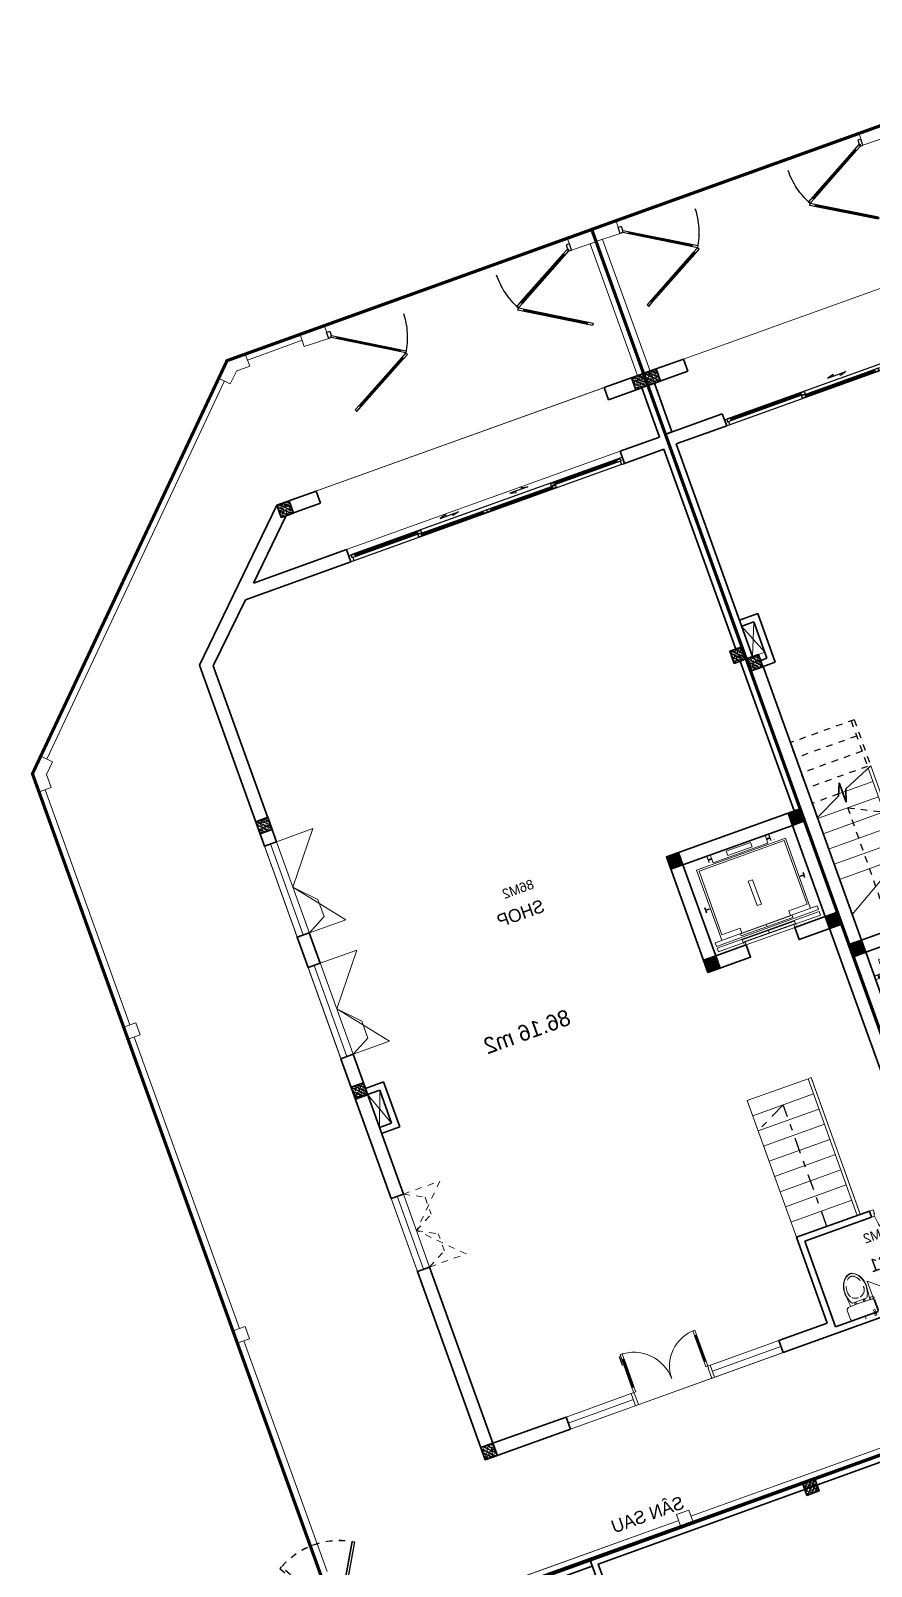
# Model space of a CAD drawing. Header units: metres. Extents: x 568336 to 569219, y 2065964 to 2066430.
# Drawn here: x 568587.88 to 568600.89, y 2066303.75 to 2066327.53 of the extents above; entities that cross this region are included whole.
import ezdxf

# ---------------------------------------------------------------- set-up
doc = ezdxf.new("R2010")
doc.units = ezdxf.units.M
for name, pattern in [('$AUDIT_BAD_LTYPE2', [0]), ('DASHDOT2', [0.5, 0.25, -0.125, 0, -0.125]), ('HIDDEN', [0.375, 0.25, -0.125]), ('HIDDEN2', [0.1875, 0.125, -0.0625]), ('xref-thap C (mb tang 32-2)$0$HIDDEN', [0.375, 0.25, -0.125])]:
    doc.linetypes.add(name, pattern=pattern)
doc.layers.get('0').update_dxf_attribs({"linetype": 'CONTINUOUS'})
doc.layers.get('DEFPOINTS').update_dxf_attribs({"linetype": 'CONTINUOUS'})
for name, color, linetype, lineweight in [('-CONCRETE', 1, 'CONTINUOUS', 35), ('-DIM', 9, 'CONTINUOUS', 13), ('-DOOR', 137, 'CONTINUOUS', 9), ('-FURNITURE', 46, 'CONTINUOUS', 9), ('-HATCH', 8, 'CONTINUOUS', 5), ('-HIDE', 3, 'HIDDEN', 13), ('-LINE1', 7, 'CONTINUOUS', 18), ('-LINE2', 252, 'CONTINUOUS', 9), ('-STEEL1', 1, 'CONTINUOUS', 35), ('-TEXT', 7, 'CONTINUOUS', 15), ('-WALL', 4, 'CONTINUOUS', 35), ('EC-Thiet bi', 8, 'CONTINUOUS', 25), ('TEXT25', 2, 'CONTINUOUS', 13)]:
    doc.layers.add(name, color=color, linetype=linetype, lineweight=lineweight)
for name, color, linetype in [('1-NETMANH', 8, 'CONTINUOUS'), ('APOLIC', 7, 'CONTINUOUS'), ('LoLK', 6, 'CONTINUOUS'), ('TIMDUONG', 1, 'CONTINUOUS')]:
    doc.layers.add(name, color=color, linetype=linetype)
doc.styles.add('SVN_AVO_thuong', font='')
doc.styles.add('T1', font='', dxfattribs={"height": 200})
doc.styles.add('vnavanth', font='', dxfattribs={"width": 0.8})
doc.styles.get('SVN_AVO_thuong').set_extended_font_data('SVN-Avo')
doc.styles.get('T1').set_extended_font_data('VNgeometric Light')
doc.styles.get('vnavanth').set_extended_font_data('.VnAvantH')

# ---------------------------------------------------------------- blocks, each defined once
blk = doc.blocks.new('18x35')
at = {"layer": '-HATCH'}
h = blk.add_hatch(dxfattribs=at)
h.set_pattern_fill('CHAU-01', color=256, scale=10, pattern_type=2)
h.set_pattern_definition([(50, (0, 0), (71.726018, -6.275213), [7.5, -82.5]), (355, (0, 0), (-13.875133, 75.219213), [6, -66]), (100.4514, (5.98, -0.52), (57.85094, 68.943954), [6.37402, -70.11421]), (46.1842, (0, 20), (106.724105, -16.5519), [11.25, -123.75]), (96.6356, (8.89, 18.62), (93.46627, 97.41179), [9.56103, -105.1713]), (351.1842, (0, 20), (93.4662, 97.41186), [9, -99]), (21, (10, 15), (59.690705, -40.26189), [7.5, -82.5]), (326, (10, 15), (24.331533, 72.515005), [6, -66]), (71.4514, (14.974, 11.645), (84.022263, 32.25305), [6.37402, -70.11421]), (37.5, (0, 0), (1.2159855, 33.2893854), [0, -65.2, 0, -67, 0, -66.25]), (7.5, (0, 0), (26.306954, 39.441171), [0, -38.2, 0, -63.7, 0, -25.25]), (327.5, (-22.3, 0), (53.3822436, -2.255487), [0, -25, 0, -78, 0, -103.5]), (317.5, (-32.3, 0), (58.318617, 10.010498), [0, -32.5, 0, -51.8, 0, -73.5]), (45, (0, 0), (-30.052038, 30.052038), []), (45, (0, 12.25), (-30.052038, 30.052038), [])])
h.paths.add_polyline_path([(96508, 47993), (96508, 47793), (96708, 47793), (96708, 47993)])
at = {"layer": '-STEEL1'}
blk.add_lwpolyline([(96508, 47793), (96708, 47793), (96708, 47993), (96508, 47993)], close=True, dxfattribs=at)
blk = doc.blocks.new('M1-T1')
at = {"layer": '-CONCRETE', "color": 1, "linetype": 'HIDDEN', "ltscale": 10, "const_width": 50}
blk.add_lwpolyline([(191582, 50952), (197582, 50952), (197582, 30952), (191582, 30952)], close=True, dxfattribs=at)
at = {"layer": '-LINE1', "lineweight": 18}
blk.add_line((197582, 34952), (197582, 30952), dxfattribs=at)
blk.add_lwpolyline([(191582, 50952), (197582, 50952), (197582, 30952), (191582, 30952)], close=True, dxfattribs=at)
at = {"layer": '-WALL'}
for p, q in [((197582, 34952), (197482, 34952)), ((197482, 34952), (197482, 34152)), ((197582, 33952), (197582, 34952))]:
    blk.add_line(p, q, dxfattribs=at)
blk.add_lwpolyline([(196732, 48952), (197582, 48952), (197582, 34952), (196897, 34952), (196897, 35052), (197481, 35052), (197481, 48752), (196732, 48752), (196732, 48952)], dxfattribs=at)
at = {"layer": '-STEEL1'}
blk.add_blockref('18x35', (100874, -9341), dxfattribs=at)
blk = doc.blocks.new('*U128')
at = {"color": 8, "ltscale": 100}
for p, q in [((50, 100), (4450, 100)), ((50, 0), (4450, 0))]:
    blk.add_line(p, q, dxfattribs=at)
at = {"ltscale": 100}
for p, q in [((105, 45), (1115, 45)), ((1115, 10), (105, 10)), ((1185, 90), (2180, 90)), ((2180, 55), (1185, 55)), ((3315, 90), (2320, 90)), ((2320, 55), (3315, 55)), ((4395, 45), (3385, 45)), ((3385, 10), (4395, 10))]:
    blk.add_line(p, q, dxfattribs=at)
for points in [[(50, 100), (0, 100), (0, 0), (50, 0), (50, 10), (35, 10), (35, 45), (50, 45)], [(4500, 0), (4450, 0), (4450, 10), (4465, 10), (4465, 45), (4450, 45), (4450, 100), (4500, 100)]]:
    blk.add_lwpolyline(points, close=True)
for points in [[(105, 32), (95, 32), (95, 22), (105, 22), (105, 10), (35, 10), (35, 45), (105, 45)], [(1115, 90), (1185, 90), (1185, 77), (1175, 77), (1175, 67), (1185, 67), (1185, 55), (1115, 55)], [(1185, 10), (1115, 10), (1115, 22), (1125, 22), (1125, 32), (1115, 32), (1115, 45), (1185, 45)], [(2180, 67), (2190, 67), (2190, 77), (2180, 77), (2180, 90), (2250, 90), (2250, 55), (2180, 55)], [(2320, 67), (2310, 67), (2310, 77), (2320, 77), (2320, 90), (2250, 90), (2250, 55), (2320, 55)], [(3385, 90), (3315, 90), (3315, 77), (3325, 77), (3325, 67), (3315, 67), (3315, 55), (3385, 55)], [(3315, 10), (3385, 10), (3385, 22), (3375, 22), (3375, 32), (3385, 32), (3385, 45), (3315, 45)], [(4395, 32), (4405, 32), (4405, 22), (4395, 22), (4395, 10), (4465, 10), (4465, 45), (4395, 45)]]:
    blk.add_lwpolyline(points, close=True, dxfattribs=at)
at = {"color": 8, "ltscale": 100}
for points in [[(1125, 32), (1125, 22), (95, 22), (95, 32)], [(1175, 67), (1175, 77), (2190, 77), (2190, 67)], [(3325, 67), (3325, 77), (2310, 77), (2310, 67)], [(3375, 32), (3375, 22), (4405, 22), (4405, 32)]]:
    blk.add_lwpolyline(points, close=True, dxfattribs=at)
for points in [[(1628, -65), (1628, -90), (1528, -65), (1828, -65), (1728, -40), (1728, -65)], [(2872, -65), (2872, -90), (2972, -65), (2672, -65), (2772, -40), (2772, -65)]]:
    blk.add_lwpolyline(points)
blk = doc.blocks.new('X-5M-DH-2-CORE$0$A$C75E80C28')
at = {"layer": '-LINE2', "linetype": 'Continuous', "ltscale": 2}
for p, q in [((-731, -149), (731, -149)), ((-731, -1305), (-731, -149)), ((-700, -179), (700, -179)), ((-700, -1225), (-700, -179)), ((-557, -112), (-560, -112)), ((-510, -22), (-510, -51)), ((-507, -22), (-510, -22)), ((-510, -109), (-510, -79)), ((-507, -22), (-507, -51)), ((-507, -109), (-507, -79)), ((-456, -57), (-501, -57)), ((-456, -60), (-501, -60)), ((-456, -70), (-501, -70)), ((-456, -73), (-501, -73)), ((-453, -63), (-453, -67)), ((-450, -63), (-450, -67)), ((450, -63), (450, -67)), ((453, -63), (453, -67)), ((456, -57), (501, -57)), ((456, -60), (501, -60)), ((456, -70), (501, -70)), ((456, -73), (501, -73)), ((457, -112), (460, -112)), ((507, -22), (510, -22)), ((507, -22), (507, -51)), ((507, -109), (507, -79)), ((510, -22), (510, -51)), ((510, -109), (510, -79)), ((700, -1225), (700, -179)), ((731, -1305), (731, -149)), ((840, -1305), (-840, -1305)), ((-840, -1365), (-840, -1305)), ((840, -1365), (-840, -1365)), ((840, -1395), (-840, -1395)), ((-840, -1395), (-840, -1455)), ((-700, -1225), (-400, -1225)), ((430, -1406), (-430, -1406)), ((-430, -1406), (-430, -1446)), ((425, -1309), (-425, -1309)), ((-425, -1343), (-425, -1309)), ((425, -1343), (-425, -1343)), ((-400, -1305), (-400, -1225)), ((0, -1309), (0, -1343)), ((0, -1406), (0, -1446)), ((700, -1225), (400, -1225)), ((400, -1305), (400, -1225)), ((425, -1343), (425, -1309)), ((430, -1406), (430, -1446)), ((840, -1365), (840, -1305)), ((840, -1395), (840, -1455)), ((-840, -1455), (-435, -1455)), ((-435, -1450), (-435, -1460)), ((-435, -1450), (-400, -1450)), ((-435, -1460), (-425, -1460)), ((-435, -1490), (-435, -1500)), ((-435, -1490), (-425, -1490)), ((-435, -1500), (-400, -1500)), ((-433, -1452), (-433, -1458)), ((-433, -1452), (-402, -1452)), ((-433, -1458), (-425, -1458)), ((-433, -1492), (-433, -1498)), ((-433, -1492), (-425, -1492)), ((-433, -1498), (-402, -1498)), ((430, -1446), (-430, -1446)), ((-425, -1458), (-425, -1460)), ((-425, -1490), (-425, -1492)), ((-402, -1452), (-402, -1498)), ((400, -1450), (-400, -1450)), ((-400, -1450), (-400, -1500)), ((400, -1450), (400, -1500)), ((435, -1450), (400, -1450)), ((435, -1500), (400, -1500)), ((402, -1452), (402, -1498)), ((433, -1452), (402, -1452)), ((433, -1498), (402, -1498)), ((433, -1458), (425, -1458)), ((425, -1458), (425, -1460)), ((435, -1460), (425, -1460)), ((425, -1490), (425, -1492)), ((435, -1490), (425, -1490)), ((433, -1492), (425, -1492)), ((433, -1452), (433, -1458)), ((433, -1492), (433, -1498)), ((435, -1450), (435, -1460)), ((840, -1455), (435, -1455)), ((435, -1490), (435, -1500))]:
    blk.add_line(p, q, dxfattribs=at)
for points in [[(-450, 0), (-450, -130), (450, -130), (450, 0)], [(-200, -29), (200, -29), (200, -101), (-200, -101)], [(-36, -584), (36, -584), (36, -984), (-36, -984)]]:
    blk.add_lwpolyline(points, close=True, dxfattribs=at)
for points in [[(-780, -789), (-751, -789, 0.414214), (-750, -788), (-750, -784), (-750, -780, 0.414214), (-751, -779), (-780, -779, -0.256978), (-784, -782), (-798, -782, -0.414214), (-801, -779), (-804, -749, 0.414214), (-807, -746), (-812, -746), (-812, -784), (-812, -821), (-807, -821, 0.414214), (-804, -818), (-801, -789, -0.414214), (-798, -786), (-784, -786, -0.256978), (-780, -789)], [(780, -789), (751, -789, -0.414214), (750, -788), (750, -784), (750, -780, -0.414214), (751, -779), (780, -779, 0.256978), (784, -782), (798, -782, 0.414214), (801, -779), (804, -749, -0.414214), (807, -746), (812, -746), (812, -784), (812, -821), (807, -821, -0.414214), (804, -818), (801, -789, 0.414214), (798, -786), (784, -786, 0.256978), (780, -789)]]:
    blk.add_lwpolyline(points, format="xyb", dxfattribs=at)
for centre, radius, start, end in [((-501, -51), 9.4, 180, 270), ((-501, -79), 9.4, 90, 180), ((-501, -51), 6.2, 180, 270), ((-501, -79), 6.2, 90, 180), ((-456, -63), 6.2, 0, 90), ((-456, -63), 3, 0, 90), ((-456, -67), 6.2, 270, 0), ((-456, -67), 3, 270, 0), ((456, -63), 6.2, 90, 180), ((456, -67), 6.2, 180, 270), ((456, -63), 3, 90, 180), ((456, -67), 3, 180, 270), ((501, -51), 6.2, 270, 0), ((501, -51), 9.4, 270, 0), ((501, -79), 9.4, 0, 90), ((501, -79), 6.2, 0, 90)]:
    blk.add_arc(centre, radius, start, end, dxfattribs=at)
blk = doc.blocks.new('A$C5C575821')
at = {"layer": '-CONCRETE'}
h = blk.add_hatch(color=256, dxfattribs=at)
h.dxf.hatch_style = 1
h.paths.add_polyline_path([(0, 200), (0, 0), (200, 0), (200, 200)])
blk.add_lwpolyline([(0, 0), (200, 0), (200, 200), (0, 200)], close=True, dxfattribs=at)
blk = doc.blocks.new('A$C3F71457E')
at = {"layer": '-CONCRETE'}
blk.add_lwpolyline([(0, -100), (0, 400), (-1500, 400), (-1500, -1400), (0, -1400), (0, -900), (200, -900), (200, -1600), (-1700, -1600), (-1700, 600), (200, 600), (200, -100), (0, -100)], dxfattribs=at)
at = {"layer": '-LINE1'}
blk.add_line((0, -900), (0, -100), dxfattribs=at)
at = {"layer": '-WALL'}
for p in [(-1700, 400), (0, 400), (-1700, -1600), (0, -1600)]:
    blk.add_blockref('A$C5C575821', p, dxfattribs=at)
at = {"color": 2, "rotation": 90}
blk.add_blockref('X-5M-DH-2-CORE$0$A$C75E80C28', (-1500, -500), dxfattribs=at)
blk = doc.blocks.new('A$C18091ED7')
for p, q in [((0, -42), (0, 0)), ((146, -27), (179, -27)), ((146, -27), (146, -30)), ((146, -30), (166, -30)), ((153, -37), (146, -30)), ((152, 0), (152, -27)), ((152, 0), (179, 0)), ((153, -37), (166, -37)), ((153, -40), (153, -37)), ((153, -40), (178, -40)), ((153, -40), (178, -40)), ((153, -40), (153, -42)), ((185, -30), (166, -30)), ((178, -37), (166, -37)), ((185, -30), (178, -37)), ((178, -37), (178, -40)), ((178, -40), (178, -42)), ((179, 0), (179, -27)), ((179, -27), (185, -27)), ((185, -27), (185, -30)), ((-83, -267), (-83, -300)), ((-83, -278), (-83, -288)), ((-61, -290), (-83, -290)), ((-63, -265), (-81, -265)), ((-61, -267), (-61, -300)), ((61, -267), (61, -300)), ((61, -290), (83, -290)), ((63, -265), (81, -265)), ((83, -267), (83, -300)), ((83, -278), (83, -288)), ((165, -262), (165, -290)), ((168, -260), (228, -260)), ((168, -292), (207, -292)), ((231, -274), (231, -262))]:
    blk.add_line(p, q)
for points in [[(230, -219, -0.137407), (225, -235), (222, -241, -0.236081), (198, -255, -0.051961), (-198, -255, -0.236081), (-222, -241), (-225, -235, -0.137407), (-230, -219), (-230, -72, -0.198912), (-226, -63), (-209, -46, -0.198912), (-200, -42), (0, -42), (200, -42, -0.198912), (209, -46), (226, -63, -0.198912), (230, -72)], [(144, -619, -0.212405), (26, -734, -0.027685), (-1, -739, -0.022279), (-26, -734, -0.212405), (-144, -619, -0.142796), (-167, -428, -0.093005), (-128, -309, -0.256439), (-111, -300), (0, -300), (111, -300, -0.256439), (128, -309, -0.093005), (167, -428, -0.142796)]]:
    blk.add_lwpolyline(points, format="xyb", close=True)
at = {"linetype": 'xref-thap C (mb tang 32-2)$0$HIDDEN', "ltscale": 100}
blk.add_lwpolyline([(61, -669, -0.199031), (0, -699, -0.199031), (-61, -669, -0.218924), (-132, -478, -0.153791), (-112, -404, -0.236701), (0, -348, -0.236701), (112, -404, -0.153791), (132, -478, -0.218924)], format="xyb", close=True, dxfattribs=at)
blk.add_circle((166, -78), 13.9)
for centre, radius, start, end in [((-81, -267), 1.98, 90, 180), ((-63, -267), 1.98, 0, 90), ((63, -267), 1.98, 90, 180), ((81, -267), 1.98, 0, 90), ((168, -262), 2.47, 90, 180), ((168, -290), 2.47, 180, 270), ((207, -277), 15.5, 270, 306.4659), ((168, -225), 80.1, 306.4659, 320.3123), ((228, -274), 2.47, 320.3123, 0)]:
    blk.add_arc(centre, radius, start, end)
for points in [[(-156, -259), (-157, -267), (-164, -328), (-169, -385), (-184, -528), (-136, -679), (-50, -735), (-20, -741), (0, -744)], [(156, -259), (157, -267), (164, -328), (169, -385), (184, -528), (136, -679), (50, -735), (20, -741), (0, -744)]]:
    blk.add_open_spline(points, degree=3, knots=[130.613938, 130.613938, 130.613938, 130.613938, 152.852109, 311.129351, 417.703951, 561.383393, 697.692632, 710.812262, 710.812262, 710.812262, 710.812262])
blk = doc.blocks.new('*U18')
at = {"linetype": '$AUDIT_BAD_LTYPE2'}
for p, q in [((70, 100), (70, 600)), ((90, 600), (90, 100))]:
    blk.add_line(p, q, dxfattribs=at)
for points in [[(50, 600), (90, 600), (90, 700), (50, 700), (50, 600)], [(50, 603), (50, 100)], [(50, 100), (90, 100), (90, 0), (50, 0), (50, 100)]]:
    blk.add_lwpolyline(points)
for points in [[(118, 495), (118, 664), (90, 664), (90, 636), (113, 636), (113, 495)], [(0, 0), (50, 0), (50, -40), (60, -40), (60, -100), (0, -100)], [(800, 0), (750, 0), (750, -40), (740, -40), (740, -100), (800, -100)]]:
    blk.add_lwpolyline(points, close=True)
at = {"linetype": '$AUDIT_BAD_LTYPE2', "ltscale": 0.3}
blk.add_arc((50, 0), 700, 0, 90, dxfattribs=at)
blk = doc.blocks.new('*U122')
for points in [[(1108, 635), (1091, 665), (61, 70), (79, 40)], [(0, 100), (50, 100), (50, 0), (0, 0)]]:
    blk.add_lwpolyline(points, close=True)
at = {"color": 8, "linetype": 'HIDDEN', "ltscale": 5}
blk.add_lwpolyline([(1108, -535), (1091, -565), (61, 29), (79, 60)], close=True, dxfattribs=at)
for centre in [(56, 67), (74, 37)]:
    blk.add_circle(centre, 6)
blk.add_circle((56, 32), 6, dxfattribs=at)
blk.add_arc((61, 50), 1200, 331.3511, 28.6489, dxfattribs=at)
blk = doc.blocks.new('*U117')
for points in [[(22, 564), (22, 734), (50, 734), (50, 706), (27, 706), (27, 564)], [(0, 0), (50, 0), (50, -40), (60, -40), (60, -246), (0, -246)], [(1599, 0), (1549, 0), (1549, -40), (1539, -40), (1539, -246), (1599, -246)]]:
    blk.add_lwpolyline(points, close=True)
for points in [[(50, 670), (90, 670), (90, 770), (50, 770), (50, 670)], [(50, 673), (50, 100)], [(1549, 629), (1509, 629), (1509, 729), (1549, 729), (1549, 629)], [(1549, 632), (1549, 100)], [(50, 100), (90, 100), (90, 0), (50, 0), (50, 100)], [(1549, 100), (1509, 100), (1509, 0), (1549, 0), (1549, 100)]]:
    blk.add_lwpolyline(points)
at = {"ltscale": 0.3}
for points in [[(820, 0, 0.414214), (50, 770, 0.414214)], [(820, 0, -0.414214), (1549, 729, -0.414214)]]:
    blk.add_lwpolyline(points, format="xyb", dxfattribs=at)
at = {"layer": 'APOLIC', "linetype": '$AUDIT_BAD_LTYPE2'}
for p, q in [((70, 100), (70, 670)), ((90, 670), (90, 100)), ((1509, 629), (1509, 100)), ((1529, 100), (1529, 629))]:
    blk.add_line(p, q, dxfattribs=at)
blk = doc.blocks.new('D12')
at = {"layer": '-DOOR'}
for p, q in [((0, 200), (1200, 200)), ((0, 100), (1200, 100)), ((0, 0), (1200, 0))]:
    blk.add_line(p, q, dxfattribs=at)
at = {"layer": '-LINE2', "linetype": 'HIDDEN2', "ltscale": 10}
for p, q in [((0, 200), (0, 800)), ((0, 800), (600, 200)), ((1200, 800), (600, 200)), ((1200, 200), (1200, 800)), ((1200, 200), (1200, 800)), ((0, 200), (160, 500)), ((160, 500), (439, 500)), ((600, 200), (439, 500)), ((600, 200), (761, 500)), ((1040, 500), (761, 500)), ((1200, 200), (1040, 500))]:
    blk.add_line(p, q, dxfattribs=at)
blk = doc.blocks.new('M2-T1.3')
at = {"layer": '-DOOR'}
for p, q in [((568619.898, 2066330.375), (568614.878, 2066328.56)), ((568615.35, 2066327.549), (568619.582, 2066329.079)), ((568623.873, 2066325.008), (568623.363, 2066326.418)), ((568623.967, 2066325.041), (568624.137, 2066324.571)), ((568623.779, 2066324.973), (568623.949, 2066324.503)), ((568624.553, 2066323.127), (568624.043, 2066324.537)), ((568625.837, 2066319.869), (568625.429, 2066320.997)), ((568625.65, 2066319.801), (568625.241, 2066320.929)), ((568625.743, 2066319.835), (568625.335, 2066320.963)), ((568625.574, 2066316.477), (568622.282, 2066315.287)), ((568624.458, 2066316.286), (568625.506, 2066316.665)), ((568624.531, 2066316.206), (568625.54, 2066316.571)), ((568625.506, 2066316.665), (568625.574, 2066316.477)), ((568622.214, 2066315.475), (568623.343, 2066315.883)), ((568622.248, 2066315.381), (568623.308, 2066315.764)), ((568622.282, 2066315.287), (568622.214, 2066315.475))]:
    blk.add_line(p, q, dxfattribs=at)
for points in [[(568619.369, 2066314.233), (568626.892, 2066316.954), (568622.443, 2066329.252), (568619.94, 2066330.391), (568614.267, 2066328.339), (568619.368, 2066314.233)], [(568619.616, 2066328.985), (568615.384, 2066327.455), (568615.316, 2066327.643), (568619.548, 2066329.173)]]:
    blk.add_lwpolyline(points, dxfattribs=at)
blk.add_lwpolyline([(568623.457, 2066326.452), (568624.647, 2066323.161), (568624.459, 2066323.093), (568623.269, 2066326.384)], close=True, dxfattribs=at)
at = {"layer": '-HIDE', "ltscale": 10}
for p, q in [((568624.495, 2066322.403), (568624.868, 2066321.961)), ((568624.68, 2066321.893), (568624.684, 2066322.472))]:
    blk.add_line(p, q, dxfattribs=at)
at = {"layer": '-LINE1'}
for p, q in [((568618.009, 2066332.109), (568618.855, 2066332.411)), ((568629.828, 2066317.655), (568629.724, 2066317.617)), ((568629.828, 2066317.654), (568629.724, 2066317.617)), ((568630.171, 2066316.119), (568625.187, 2066314.317)), ((568630.171, 2066316.119), (568625.187, 2066314.316)), ((568628.983, 2066315.583), (568620.049, 2066312.352)), ((568628.983, 2066315.583), (568620.049, 2066312.352)), ((568624.999, 2066314.249), (568620.203, 2066312.514)), ((568624.999, 2066314.248), (568620.203, 2066312.514))]:
    blk.add_line(p, q, dxfattribs=at)
at = {"layer": '-LINE1', "lineweight": 18}
for p, q in [((568619.278, 2066318.306), (568620.219, 2066318.646)), ((568619.363, 2066318.071), (568620.304, 2066318.411)), ((568619.448, 2066317.836), (568620.389, 2066318.176)), ((568619.533, 2066317.601), (568620.474, 2066317.941)), ((568619.618, 2066317.366), (568620.559, 2066317.706)), ((568619.703, 2066317.131), (568620.644, 2066317.471)), ((568619.788, 2066316.896), (568620.729, 2066317.236)), ((568619.873, 2066316.661), (568620.814, 2066317.001)), ((568619.958, 2066316.425), (568620.899, 2066316.766))]:
    blk.add_line(p, q, dxfattribs=at)
at = {"layer": '-LINE1'}
for points in [[(568619.097, 2066332.392), (568618.889, 2066332.317), (568618.821, 2066332.505), (568619.104, 2066332.607), (568619.104, 2066332.607)], [(568619.104, 2066332.607), (568619.104, 2066332.607), (568619.377, 2066332.483), (568619.294, 2066332.301), (568619.095, 2066332.391)], [(568630.359, 2066316.187), (568630.359, 2066316.188), (568625.506, 2066329.606), (568619.105, 2066332.607)], [(568619.335, 2066332.392), (568619.335, 2066332.392), (568625.192, 2066329.639)], [(568613.624, 2066330.411), (568614.361, 2066328.373), (568614.267, 2066328.339), (568613.531, 2066330.375), (568613.624, 2066330.411)], [(568625.347, 2066329.458), (568625.15, 2066329.548), (568625.233, 2066329.73), (568625.506, 2066329.606), (568625.506, 2066329.605)], [(568625.506, 2066329.605), (568625.506, 2066329.605), (568625.608, 2066329.323), (568625.42, 2066329.255), (568625.347, 2066329.458)], [(568625.514, 2066329.289), (568626.827, 2066325.649)], [(568626.895, 2066325.461), (568628.524, 2066320.946)], [(568628.592, 2066320.758), (568629.88, 2066317.187)], [(568620.219, 2066318.646), (568620.984, 2066316.53)], [(568625.187, 2066314.317), (568630.171, 2066316.119)], [(568620.203, 2066312.514), (568624.999, 2066314.249)]]:
    blk.add_lwpolyline(points, dxfattribs=at)
for points in [[(568617.673, 2066331.867), (568617.601, 2066332.054), (568617.974, 2066332.198), (568618.046, 2066332.012)], [(568613.535, 2066330.377), (568613.462, 2066330.563), (568613.835, 2066330.708), (568613.907, 2066330.521)], [(568626.736, 2066325.617), (568626.924, 2066325.685), (568626.992, 2066325.497), (568626.804, 2066325.429)], [(568628.437, 2066320.915), (568628.625, 2066320.983), (568628.693, 2066320.795), (568628.505, 2066320.727)], [(568624.965, 2066314.342), (568625.153, 2066314.41), (568625.221, 2066314.222), (568625.033, 2066314.154)]]:
    blk.add_lwpolyline(points, close=True, dxfattribs=at)
at = {"layer": '-LINE1', "lineweight": 18}
for points in [[(568620.043, 2066316.19), (568619.996, 2066316.173), (568619.231, 2066318.289), (568619.278, 2066318.306)], [(568619.979, 2066316.22), (568619.996, 2066316.173), (568619.231, 2066318.289), (568619.248, 2066318.242)]]:
    blk.add_lwpolyline(points, close=True, dxfattribs=at)
at = {"layer": '-LINE2', "linetype": 'HIDDEN2', "ltscale": 10}
for p, q in [((568623.269, 2066326.384), (568622.705, 2066326.18)), ((568622.705, 2066326.18), (568623.524, 2066325.679)), ((568623.215, 2066324.769), (568623.524, 2066325.679)), ((568623.524, 2066325.679), (568623.347, 2066325.285)), ((568623.442, 2066325.022), (568623.347, 2066325.285)), ((568623.779, 2066324.973), (568623.442, 2066325.022)), ((568623.779, 2066324.973), (568623.215, 2066324.769)), ((568623.949, 2066324.503), (568623.385, 2066324.299)), ((568623.385, 2066324.299), (568624.204, 2066323.798)), ((568623.895, 2066322.889), (568624.204, 2066323.798)), ((568624.204, 2066323.798), (568624.027, 2066323.404)), ((568624.122, 2066323.141), (568624.027, 2066323.404)), ((568624.459, 2066323.093), (568624.122, 2066323.141)), ((568624.459, 2066323.093), (568623.895, 2066322.889)), ((568620.574, 2066315.307), (568620.18, 2066314.633)), ((568620.744, 2066314.837), (568620.574, 2066315.307))]:
    blk.add_line(p, q, dxfattribs=at)
at = {"layer": '-WALL'}
for p, q in [((568619.94, 2066330.391), (568619.333, 2066330.171)), ((568619.94, 2066330.391), (568622.443, 2066329.252)), ((568619.333, 2066330.171), (568619.401, 2066329.983)), ((568619.931, 2066330.175), (568619.401, 2066329.983)), ((568619.931, 2066330.175), (568620.988, 2066329.694)), ((568619.548, 2066329.173), (568620.988, 2066329.694)), ((568621.249, 2066329.576), (568619.616, 2066328.985)), ((568621.249, 2066329.576), (568622.284, 2066329.105)), ((568619.616, 2066328.985), (568619.548, 2066329.173)), ((568623.269, 2066326.384), (568622.284, 2066329.105)), ((568622.443, 2066329.252), (568623.456, 2066326.452)), ((568614.267, 2066328.339), (568614.878, 2066328.56)), ((568614.429, 2066328.185), (568614.946, 2066328.372)), ((568614.878, 2066328.56), (568614.946, 2066328.372)), ((568614.713, 2066327.106), (568614.267, 2066328.339)), ((568614.429, 2066328.185), (568614.705, 2066327.422)), ((568614.705, 2066327.422), (568615.316, 2066327.643)), ((568615.316, 2066327.643), (568615.384, 2066327.455)), ((568615.384, 2066327.455), (568615.316, 2066327.643)), ((568615.316, 2066327.643), (568615.384, 2066327.455)), ((568615.384, 2066327.455), (568614.773, 2066327.234)), ((568614.773, 2066327.234), (568615.892, 2066324.141)), ((568616.704, 2066321.601), (568614.713, 2066327.105)), ((568623.456, 2066326.452), (568623.269, 2066326.384)), ((568623.269, 2066326.384), (568623.456, 2066326.452)), ((568615.96, 2066323.953), (568616.798, 2066321.635)), ((568624.647, 2066323.16), (568624.459, 2066323.093)), ((568624.459, 2066323.093), (568624.647, 2066323.16)), ((568625.429, 2066320.997), (568624.647, 2066323.16)), ((568624.459, 2066323.093), (568625.241, 2066320.929)), ((568624.368, 2066322.463), (568624.65, 2066322.565)), ((568624.62, 2066321.765), (568624.368, 2066322.463)), ((568624.496, 2066322.403), (568624.684, 2066322.471)), ((568624.68, 2066321.893), (568624.496, 2066322.403)), ((568624.68, 2066321.893), (568624.868, 2066321.961)), ((568624.62, 2066321.765), (568624.902, 2066321.867)), ((568616.798, 2066321.635), (568616.704, 2066321.601)), ((568625.241, 2066320.929), (568625.429, 2066320.997)), ((568617.444, 2066319.849), (568617.35, 2066319.815)), ((568617.35, 2066319.815), (568619.369, 2066314.233)), ((568619.009, 2066315.816), (568617.538, 2066319.883)), ((568619.855, 2066316.122), (568620.984, 2066316.53)), ((568620.984, 2066316.53), (568621.464, 2066315.203)), ((568620.924, 2066316.402), (568619.889, 2066316.028)), ((568621.404, 2066315.075), (568620.924, 2066316.402)), ((568619.889, 2066316.028), (568619.855, 2066316.122)), ((568622.282, 2066315.287), (568620.778, 2066314.743)), ((568621.464, 2066315.203), (568622.214, 2066315.475)), ((568622.214, 2066315.475), (568622.282, 2066315.287)), ((568620.744, 2066314.837), (568621.404, 2066315.075))]:
    blk.add_line(p, q, dxfattribs=at)
at = {"layer": '-WALL', "color": 250}
for p, q in [((568623.967, 2066325.042), (568623.779, 2066324.974)), ((568624.137, 2066324.572), (568623.949, 2066324.504))]:
    blk.add_line(p, q, dxfattribs=at)
at = {"layer": '-WALL'}
blk.add_lwpolyline([(568623.949, 2066324.504), (568624.137, 2066324.572), (568623.967, 2066325.042), (568623.779, 2066324.974)], close=True, dxfattribs=at)
blk.add_lwpolyline([(568625.574, 2066316.477), (568625.506, 2066316.665), (568626.636, 2066317.074), (568625.649, 2066319.801), (568625.837, 2066319.869), (568626.892, 2066316.954), (568625.574, 2066316.477)], dxfattribs=at)
at = {"ltscale": 100}
for p, q in [((568617.546, 2066331.797), (568616.932, 2066331.033)), ((568616.959, 2066331.011), (568617.573, 2066331.775)), ((568617.959, 2066330.733), (568616.99, 2066330.883)), ((568616.996, 2066330.917), (568617.964, 2066330.768)), ((568615.012, 2066330.371), (568614.044, 2066330.521)), ((568614.049, 2066330.555), (568615.017, 2066330.406)), ((568615.048, 2066330.278), (568614.434, 2066329.514)), ((568614.462, 2066329.492), (568615.075, 2066330.256))]:
    blk.add_line(p, q, dxfattribs=at)
for points in [[(568617.614, 2066331.882), (568617.623, 2066331.885), (568617.636, 2066331.853), (568617.673, 2066331.867), (568617.637, 2066331.96), (568617.59, 2066331.942)], [(568617.556, 2066331.789), (568617.562, 2066331.797), (568617.57, 2066331.79), (568617.564, 2066331.782), (568617.573, 2066331.775), (568617.636, 2066331.853), (568617.609, 2066331.875), (568617.546, 2066331.797)], [(568616.897, 2066330.933), (568616.959, 2066331.011), (568616.95, 2066331.019), (568616.943, 2066331.011), (568616.936, 2066331.017), (568616.942, 2066331.025), (568616.932, 2066331.033), (568616.87, 2066330.955)], [(568616.897, 2066330.933), (568616.996, 2066330.917), (568616.994, 2066330.905), (568616.984, 2066330.907), (568616.982, 2066330.897), (568616.992, 2066330.895), (568616.99, 2066330.883), (568616.891, 2066330.898)], [(568617.961, 2066330.746), (568617.971, 2066330.744), (568617.972, 2066330.754), (568617.962, 2066330.755), (568617.964, 2066330.768), (568618.063, 2066330.753), (568618.058, 2066330.718), (568617.959, 2066330.733)], [(568613.941, 2066330.572), (568613.932, 2066330.569), (568613.945, 2066330.536), (568613.907, 2066330.521), (568613.871, 2066330.615), (568613.918, 2066330.633)], [(568614.047, 2066330.543), (568614.037, 2066330.544), (568614.036, 2066330.535), (568614.045, 2066330.533), (568614.044, 2066330.521), (568613.945, 2066330.536), (568613.95, 2066330.571), (568614.049, 2066330.555)], [(568615.111, 2066330.356), (568615.012, 2066330.371), (568615.014, 2066330.383), (568615.024, 2066330.382), (568615.025, 2066330.392), (568615.015, 2066330.393), (568615.017, 2066330.406), (568615.116, 2066330.39)], [(568615.111, 2066330.356), (568615.048, 2066330.278), (568615.058, 2066330.27), (568615.064, 2066330.278), (568615.072, 2066330.271), (568615.066, 2066330.264), (568615.075, 2066330.256), (568615.138, 2066330.334)], [(568614.452, 2066329.5), (568614.446, 2066329.492), (568614.438, 2066329.498), (568614.444, 2066329.506), (568614.434, 2066329.514), (568614.372, 2066329.436), (568614.399, 2066329.414), (568614.462, 2066329.492)]]:
    blk.add_lwpolyline(points, close=True, dxfattribs=at)
at = {"color": 8, "ltscale": 100}
for points in [[(568616.936, 2066331.017), (568616.943, 2066331.011), (568617.57, 2066331.79), (568617.562, 2066331.797)], [(568616.982, 2066330.897), (568616.984, 2066330.907), (568617.972, 2066330.754), (568617.971, 2066330.744)], [(568615.025, 2066330.392), (568615.024, 2066330.382), (568614.036, 2066330.535), (568614.037, 2066330.544)], [(568615.072, 2066330.271), (568615.064, 2066330.278), (568614.438, 2066329.498), (568614.446, 2066329.492)]]:
    blk.add_lwpolyline(points, close=True, dxfattribs=at)
at = {"color": 8, "linetype": 'HIDDEN', "ltscale": 10}
for centre, start, end in [((568617.636, 2066331.853), 201.2152, 231.2152), ((568613.945, 2066330.536), 351.2142, 21.2142)]:
    blk.add_arc(centre, 1.18, start, end, dxfattribs=at)
blk.add_arc((568614.518, 2066330.447), 0.58, 167.7546, 171.2142)
at = {"layer": '1-NETMANH', "linetype": 'DASHDOT2'}
blk.add_lwpolyline([(568620.514, 2066316.36), (568619.833, 2066318.241), (568620.389, 2066318.176)], dxfattribs=at)
at = {"layer": 'TIMDUONG', "color": 1, "linetype": 'HIDDEN', "ltscale": 10, "const_width": 0.05}
blk.add_lwpolyline([(568620.049, 2066312.352), (568630.393, 2066316.093), (568625.506, 2066329.606), (568619.104, 2066332.607), (568613.461, 2066330.566)], close=True, dxfattribs=at)
at = {"layer": '-DOOR'}
for name, p, xscale, yscale, zscale, rotation in [('*U117', (568624.497, 2066316.3), -0.000813008130081301, 0.000813008130081301, 0.0008130081300813009, 19.88335077272484), ('*U18', (568619.137, 2066315.756), -0.001, 0.001, 0.001, 199.8833507727248)]:
    blk.add_blockref(name, p, dxfattribs=dict(at, xscale=xscale, yscale=yscale, zscale=zscale, rotation=rotation))
at = {"layer": '-FURNITURE', "xscale": 0.0009999999999999998, "yscale": 0.0009999999999999998, "zscale": 0.0009999999999999998, "rotation": 199.8833507727248}
blk.add_blockref('A$C18091ED7', (568620.96, 2066314.87), dxfattribs=at)
at = {"layer": '-STEEL1', "xscale": 0.001, "yscale": 0.001, "zscale": 0.001, "rotation": 19.86583686017399}
for p in [(568545.296, 2066252.39), (568539.811, 2066250.406), (568548.676, 2066248.828), (568541.341, 2066246.175), (568550.163, 2066244.722), (568542.826, 2066242.07), (568552.18, 2066239.142)]:
    blk.add_blockref('18x35', p, dxfattribs=at)
at = {"layer": '-WALL', "xscale": 0.001, "yscale": 0.001, "zscale": 0.001, "rotation": 289.8833507727248}
blk.add_blockref('A$C3F71457E', (568618.787, 2066320.546), dxfattribs=at)
at = {"yscale": 0.001, "zscale": 0.001}
for name, p, xscale, rotation in [('D12', (568625.429, 2066320.997), -0.001, 109.8833507727248), ('*U122', (568630.256, 2066316.469), 0.001, 109.8833507727248), ('*U122', (568630.256, 2066316.468), 0.001, 109.8822809634636)]:
    blk.add_blockref(name, p, dxfattribs=dict(at, xscale=xscale, rotation=rotation))
at = {"layer": 'EC-Thiet bi', "xscale": -0.001, "yscale": 0.001, "zscale": 0.001, "rotation": 199.8833507727248}
blk.add_blockref('*U128', (568615.35, 2066327.549), dxfattribs=at)
at = {"layer": 'DEFPOINTS', "color": 2}
blk.add_text('86.16 m2', height=0.25, rotation=19.8833, dxfattribs=at).set_placement((568621.548, 2066321.29))
at = {"layer": 'TEXT25'}
for s, height, style, p in [('86M2', 0.15, 'T1', (568620.649, 2066323.278)), ('SHOP', 0.2, 'SVN_AVO_thuong', (568620.746, 2066322.894)), ('2.8M2', 0.15, 'T1', (568619.702, 2066315.583)), ('WC1', 0.2, 'SVN_AVO_thuong', (568619.872, 2066315.159)), ('SÂN SAU', 0.2, 'SVN_AVO_thuong', (568624.981, 2066314.402))]:
    blk.add_text(s, height=height, rotation=19.8833, dxfattribs=dict(at, style=style)).set_placement(p)
blk = doc.blocks.new('A$Cf949713d')
at = {"layer": '-LINE1'}
for p, q in [((1754, 3250), (4, 3250)), ((1004, 2250), (427, 3250)), ((1004, 3250), (1004, 2250)), ((1254, 2250), (1254, 3250)), ((1254, 3250), (1254, 2250)), ((1504, 2250), (1504, 3250)), ((1504, 3250), (1504, 2250)), ((1754, 2250), (1754, 3250)), ((1754, 3250), (1754, 2200)), ((1004, 2250), (4, 2827)), ((1004, 780), (1004, 2250)), ((1004, 2250), (1754, 2250)), ((1054, 2200), (1054, 759)), ((1054, 2200), (1754, 2200))]:
    blk.add_line(p, q, dxfattribs=at)
at = {"layer": '-LINE1', "lineweight": 18}
for p, q in [((4, 3250), (4, 1250)), ((1004, 2250), (4, 2250)), ((1004, 2000), (4, 2000)), ((1004, 1750), (4, 1750)), ((1004, 1500), (4, 1500)), ((1004, 1250), (4, 1250)), ((1004, 1000), (439, 1000))]:
    blk.add_line(p, q, dxfattribs=at)
at = {"layer": '-WALL'}
for p, q in [((426, 1032), (0, 1235)), ((503, 839), (426, 1032)), ((505, 1160), (503, 839)), ((570, 962), (505, 1160)), ((1054, 759), (570, 962))]:
    blk.add_line(p, q, dxfattribs=at)
at = {"layer": '1-NETMANH', "linetype": 'DASHDOT2'}
for p, q in [((4, 1233), (4, 0)), ((439, 1000), (4, 1000)), ((1004, 750), (4, 750)), ((1004, 0), (1004, 780)), ((1054, 0), (1054, 759)), ((1004, 500), (4, 500)), ((1004, 250), (4, 250)), ((1054, 0), (4, 0))]:
    blk.add_line(p, q, dxfattribs=at)
blk.add_lwpolyline([(1331, 2750), (496, 2750), (502, 1250), (502, 1250), (1004, 1500), (1004, 1500)], dxfattribs=at)
at = {"layer": '-TEXT', "color": 2, "style": 'vnavanth'}
for s, p in [('2', (1351, 2698)), ('1', (1600, 2698))]:
    blk.add_text(s, height=100, dxfattribs=at).set_placement(p)
blk = doc.blocks.new('*U43')
at = {"color": 8, "ltscale": 100}
for p, q in [((50, 100), (4969, 100)), ((50, 0), (4969, 0))]:
    blk.add_line(p, q, dxfattribs=at)
at = {"ltscale": 100}
for p, q in [((105, 45), (1245, 45)), ((1245, 10), (105, 10)), ((1315, 90), (2440, 90)), ((2440, 55), (1315, 55)), ((3704, 90), (2580, 90)), ((2580, 55), (3704, 55)), ((4914, 45), (3774, 45)), ((3774, 10), (4914, 10))]:
    blk.add_line(p, q, dxfattribs=at)
for points in [[(50, 100), (0, 100), (0, 0), (50, 0), (50, 10), (35, 10), (35, 45), (50, 45)], [(5019, 0), (4969, 0), (4969, 10), (4984, 10), (4984, 45), (4969, 45), (4969, 100), (5019, 100)]]:
    blk.add_lwpolyline(points, close=True)
for points in [[(105, 32), (95, 32), (95, 22), (105, 22), (105, 10), (35, 10), (35, 45), (105, 45)], [(1245, 90), (1315, 90), (1315, 77), (1305, 77), (1305, 67), (1315, 67), (1315, 55), (1245, 55)], [(1315, 10), (1245, 10), (1245, 22), (1255, 22), (1255, 32), (1245, 32), (1245, 45), (1315, 45)], [(2440, 67), (2450, 67), (2450, 77), (2440, 77), (2440, 90), (2510, 90), (2510, 55), (2440, 55)], [(2580, 67), (2570, 67), (2570, 77), (2580, 77), (2580, 90), (2510, 90), (2510, 55), (2580, 55)], [(3774, 90), (3704, 90), (3704, 77), (3714, 77), (3714, 67), (3704, 67), (3704, 55), (3774, 55)], [(3704, 10), (3774, 10), (3774, 22), (3764, 22), (3764, 32), (3774, 32), (3774, 45), (3704, 45)], [(4914, 32), (4924, 32), (4924, 22), (4914, 22), (4914, 10), (4984, 10), (4984, 45), (4914, 45)]]:
    blk.add_lwpolyline(points, close=True, dxfattribs=at)
at = {"color": 8, "ltscale": 100}
for points in [[(1255, 32), (1255, 22), (95, 22), (95, 32)], [(1305, 67), (1305, 77), (2450, 77), (2450, 67)], [(3714, 67), (3714, 77), (2570, 77), (2570, 67)], [(3764, 32), (3764, 22), (4924, 22), (4924, 32)]]:
    blk.add_lwpolyline(points, close=True, dxfattribs=at)
for points in [[(1822, -65), (1822, -90), (1722, -65), (2022, -65), (1922, -40), (1922, -65)], [(3197, -65), (3197, -90), (3297, -65), (2997, -65), (3097, -40), (3097, -65)]]:
    blk.add_lwpolyline(points)
blk = doc.blocks.new('M3-T1.2')
at = {"layer": '-DOOR'}
blk.add_line((568608.577, 2066326.281), (568613.655, 2066328.117), dxfattribs=at)
at = {"layer": '-HIDE', "ltscale": 10}
for p, q in [((568615.582, 2066323.817), (568615.6, 2066324.356)), ((568615.412, 2066324.288), (568615.771, 2066323.885))]:
    blk.add_line(p, q, dxfattribs=at)
at = {"layer": '-LINE1'}
for p, q in [((568613.468, 2066330.565), (568614.606, 2066327.398)), ((568613.166, 2066330.238), (568613.13, 2066330.331)), ((568614.171, 2066328.304), (568613.438, 2066330.343)), ((568609.402, 2066328.895), (568609.366, 2066328.988)), ((568614.606, 2066327.398), (568614.512, 2066327.364)), ((568615.677, 2066323.851), (568615.582, 2066323.817))]:
    blk.add_line(p, q, dxfattribs=at)
for points in [[(568613.166, 2066330.238), (568613.094, 2066330.425), (568613.467, 2066330.568), (568613.539, 2066330.382)], [(568609.029, 2066328.751), (568608.957, 2066328.937), (568609.33, 2066329.081), (568609.402, 2066328.895)]]:
    blk.add_lwpolyline(points, close=True, dxfattribs=at)
at = {"layer": '-WALL'}
for p, q in [((568613.655, 2066328.117), (568614.266, 2066328.339)), ((568613.723, 2066327.929), (568613.655, 2066328.117)), ((568613.723, 2066327.929), (568614.239, 2066328.116)), ((568614.239, 2066328.116), (568614.511, 2066327.364)), ((568614.607, 2066327.398), (568614.266, 2066328.339)), ((568613.731, 2066327.081), (568614.607, 2066327.398)), ((568614.511, 2066327.364), (568614.607, 2066327.398)), ((568614.607, 2066327.398), (568617.464, 2066319.499)), ((568614.58, 2066327.176), (568613.799, 2066326.893)), ((568615.77, 2066323.885), (568614.58, 2066327.176)), ((568613.731, 2066327.081), (568613.799, 2066326.893)), ((568613.799, 2066326.893), (568613.731, 2066327.081)), ((568615.284, 2066324.347), (568615.566, 2066324.449)), ((568615.556, 2066323.596), (568615.284, 2066324.347)), ((568615.412, 2066324.287), (568615.6, 2066324.355)), ((568615.616, 2066323.724), (568615.412, 2066324.287)), ((568615.556, 2066323.596), (568615.838, 2066323.698)), ((568615.616, 2066323.724), (568615.71, 2066323.758)), ((568617.275, 2066319.431), (568615.745, 2066323.663)), ((568617.369, 2066319.465), (568617.464, 2066319.499))]:
    blk.add_line(p, q, dxfattribs=at)
at = {"ltscale": 100}
for p, q in [((568613.039, 2066330.168), (568612.423, 2066329.405)), ((568612.45, 2066329.383), (568613.066, 2066330.146)), ((568613.449, 2066329.103), (568612.481, 2066329.255)), ((568612.486, 2066329.29), (568613.454, 2066329.138)), ((568610.506, 2066328.738), (568609.538, 2066328.893)), ((568609.544, 2066328.928), (568610.512, 2066328.773)), ((568610.542, 2066328.645), (568609.924, 2066327.884)), ((568609.951, 2066327.862), (568610.569, 2066328.623))]:
    blk.add_line(p, q, dxfattribs=at)
for points in [[(568613.107, 2066330.253), (568613.116, 2066330.256), (568613.129, 2066330.224), (568613.166, 2066330.238), (568613.13, 2066330.331), (568613.083, 2066330.313)], [(568613.048, 2066330.16), (568613.055, 2066330.168), (568613.062, 2066330.161), (568613.056, 2066330.154), (568613.066, 2066330.146), (568613.129, 2066330.224), (568613.101, 2066330.246), (568613.039, 2066330.168)], [(568612.387, 2066329.306), (568612.45, 2066329.383), (568612.44, 2066329.391), (568612.434, 2066329.383), (568612.426, 2066329.39), (568612.433, 2066329.397), (568612.423, 2066329.405), (568612.36, 2066329.328)], [(568612.387, 2066329.306), (568612.486, 2066329.29), (568612.484, 2066329.278), (568612.474, 2066329.279), (568612.473, 2066329.269), (568612.483, 2066329.268), (568612.481, 2066329.255), (568612.382, 2066329.271)], [(568613.451, 2066329.116), (568613.461, 2066329.114), (568613.462, 2066329.124), (568613.452, 2066329.126), (568613.454, 2066329.138), (568613.553, 2066329.123), (568613.548, 2066329.088), (568613.449, 2066329.103)], [(568609.436, 2066328.945), (568609.427, 2066328.941), (568609.44, 2066328.909), (568609.402, 2066328.895), (568609.367, 2066328.988), (568609.413, 2066329.006)], [(568609.542, 2066328.915), (568609.532, 2066328.917), (568609.53, 2066328.907), (568609.54, 2066328.905), (568609.538, 2066328.893), (568609.44, 2066328.909), (568609.445, 2066328.943), (568609.544, 2066328.928)], [(568610.605, 2066328.722), (568610.506, 2066328.738), (568610.508, 2066328.751), (568610.518, 2066328.749), (568610.52, 2066328.759), (568610.51, 2066328.76), (568610.512, 2066328.773), (568610.61, 2066328.757)], [(568610.605, 2066328.722), (568610.542, 2066328.645), (568610.551, 2066328.637), (568610.558, 2066328.645), (568610.566, 2066328.638), (568610.559, 2066328.631), (568610.569, 2066328.623), (568610.632, 2066328.7)]]:
    blk.add_lwpolyline(points, close=True, dxfattribs=at)
at = {"color": 8, "ltscale": 100}
for points in [[(568612.426, 2066329.39), (568612.434, 2066329.383), (568613.062, 2066330.161), (568613.055, 2066330.168)], [(568612.473, 2066329.269), (568612.474, 2066329.279), (568613.462, 2066329.124), (568613.461, 2066329.114)], [(568610.52, 2066328.759), (568610.518, 2066328.749), (568609.53, 2066328.907), (568609.532, 2066328.917)], [(568610.566, 2066328.638), (568610.558, 2066328.645), (568609.927, 2066327.868), (568609.935, 2066327.862)]]:
    blk.add_lwpolyline(points, close=True, dxfattribs=at)
at = {"color": 8, "linetype": 'HIDDEN', "ltscale": 10}
for centre, start, end in [((568613.129, 2066330.224), 201.0799, 231.0799), ((568609.44, 2066328.909), 350.9117, 20.9117)]:
    blk.add_arc(centre, 1.18, start, end, dxfattribs=at)
blk.add_arc((568610.012, 2066328.817), 0.58, 167.4521, 170.9117)
at = {"layer": 'TIMDUONG', "color": 1, "linetype": 'HIDDEN', "ltscale": 10, "const_width": 0.05}
blk.add_lwpolyline([(568611.586, 2066309.291), (568620.049, 2066312.352), (568613.467, 2066330.568), (568604.997, 2066327.505)], close=True, dxfattribs=at)
at = {"layer": '-STEEL1', "xscale": 0.001, "yscale": 0.001, "zscale": 0.001, "rotation": 19.86583686017399}
for p in [(568539.622, 2066250.338), (568541.225, 2066245.921)]:
    blk.add_blockref('18x35', p, dxfattribs=at)
at = {"layer": '-WALL', "color": 1, "xscale": 0.001, "yscale": 0.001, "zscale": 0.001, "rotation": 199.8867048411587}
blk.add_blockref('A$Cf949713d', (568616.174, 2066322.488), dxfattribs=at)
at = {"layer": '-WALL', "xscale": -0.001, "yscale": 0.001, "zscale": 0.001, "rotation": 19.88670484115871}
blk.add_blockref('A$C3F71457E', (568616.069, 2066318.356), dxfattribs=at)
at = {"layer": 'EC-Thiet bi', "xscale": -0.001, "yscale": 0.001, "zscale": 0.001, "rotation": 199.8867048411587}
blk.add_blockref('*U43', (568609.045, 2066325.28), dxfattribs=at)

msp = doc.modelspace()

# ---------------------------------------------------------------- block references
at = {"layer": '-DIM', "xscale": -0.001, "yscale": 0.001, "zscale": 0.001, "rotation": 289.8844193008641}
msp.add_blockref('M1-T1', (568630.874, 2066106.159), dxfattribs=at)
at = {"layer": 'LoLK', "xscale": -1}
for name, p, rotation in [('M3-T1.2', (2324886.638, 838119.067), 39.64835575732963), ('M2-T1.3', (2325316.696, 838734.269), 39.66842324210792)]:
    msp.add_blockref(name, p, dxfattribs=dict(at, rotation=rotation))

doc.saveas('drawing.dxf')
